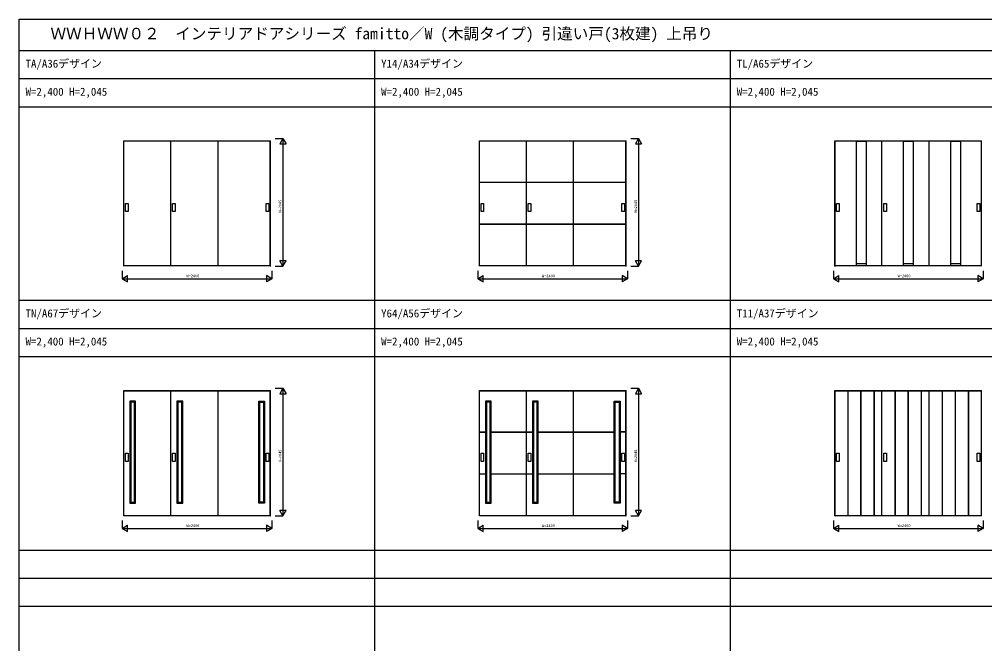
# Model space of a CAD drawing. Units: millimetres, scale not verified. Extents: x -14341 to 14340, y -10000 to 10000.
# Drawn here: x -14341 to 1135, y 0 to 10000 of the extents above; entities that cross this region are included whole.
import ezdxf
from ezdxf.enums import TextEntityAlignment as Align

# ---------------------------------------------------------------- set-up
doc = ezdxf.new("R2010")
doc.units = ezdxf.units.MM
doc.header["$LTSCALE"] = 50
for name, color, linetype in [('0-0_0', 7, 'Continuous'), ('0-1_YKK_A1', 4, 'Continuous'), ('0-4_YKK_F1', 7, 'Continuous'), ('0-5_YKK_N1', 2, 'Continuous')]:
    doc.layers.add(name, color=color, linetype=linetype)
doc.styles.add('ＭＳ ゴシック', font='')
doc.styles.get('ＭＳ ゴシック').set_extended_font_data('MS Gothic')

msp = doc.modelspace()

# ---------------------------------------------------------------- linework, layer by layer
at = {"layer": '0-1_YKK_A1'}
for p, q in [((-12666.1, 6045.75), (-12666.1, 8054.25)), ((-12666.1, 8054.25), (-10315.1, 8054.25)), ((-12663.6, 6045.75), (-12663.6, 8054.25)), ((-12663.6, 8051.75), (-10317.6, 8051.75)), ((-11911.6, 6054.75), (-11911.6, 8051.75)), ((-11154.6, 6054.75), (-11154.6, 8051.75)), ((-10317.6, 6045.75), (-10317.6, 8054.25)), ((-10315.1, 6045.75), (-10315.1, 8054.25)), ((-6966.1, 6045.75), (-6966.1, 8054.25)), ((-6966.1, 8054.25), (-4615.1, 8054.25)), ((-6963.6, 6045.75), (-6963.6, 8054.25)), ((-6963.6, 8051.75), (-4617.6, 8051.75)), ((-6211.6, 6054.75), (-6211.6, 8051.75)), ((-5454.6, 6054.75), (-5454.6, 8051.75)), ((-4617.6, 6045.75), (-4617.6, 8054.25)), ((-4615.1, 6045.75), (-4615.1, 8054.25)), ((-1266.1, 6045.75), (-1266.1, 8054.25)), ((-1266.1, 8054.25), (1084.9, 8054.25)), ((-1263.6, 6045.75), (-1263.6, 8054.25)), ((-1263.6, 8051.75), (1082.4, 8051.75)), ((-927.6, 8051.75), (-927.6, 6054.75)), ((-767.6, 8051.75), (-767.6, 6054.75)), ((-511.6, 6054.75), (-511.6, 8051.75)), ((-170.6, 8051.75), (-170.6, 6054.75)), ((-10.6, 8051.75), (-10.6, 6054.75)), ((245.4, 6054.75), (245.4, 8051.75)), ((586.4, 8051.75), (586.4, 6054.75)), ((746.4, 8051.75), (746.4, 6054.75)), ((1082.4, 6045.75), (1082.4, 8054.25)), ((1084.9, 6045.75), (1084.9, 8054.25)), ((-927.6, 8046.75), (-767.6, 8046.75)), ((-170.6, 8046.75), (-10.6, 8046.75)), ((586.4, 8046.75), (746.4, 8046.75)), ((-6963.6, 7392.45), (-4617.6, 7392.45)), ((-6963.6, 7389.45), (-4617.6, 7389.45)), ((-6963.6, 6722.05), (-4617.6, 6722.05)), ((-6963.6, 6719.05), (-4617.6, 6719.05)), ((-12666.1, 6045.75), (-12663.6, 6045.75)), ((-12663.6, 6054.75), (-10317.6, 6054.75)), ((-10317.6, 6045.75), (-10315.1, 6045.75)), ((-6966.1, 6045.75), (-6963.6, 6045.75)), ((-6963.6, 6054.75), (-4617.6, 6054.75)), ((-4617.6, 6045.75), (-4615.1, 6045.75)), ((-1266.1, 6045.75), (-1263.6, 6045.75)), ((-1263.6, 6054.75), (1082.4, 6054.75)), ((-927.6, 6090.75), (-767.6, 6090.75)), ((-170.6, 6090.75), (-10.6, 6090.75)), ((586.4, 6090.75), (746.4, 6090.75)), ((1082.4, 6045.75), (1084.9, 6045.75)), ((-12666.1, 2045.75), (-12666.1, 4054.25)), ((-12666.1, 4054.25), (-10315.1, 4054.25)), ((-12663.6, 2045.75), (-12663.6, 4054.25)), ((-12663.6, 4051.75), (-10317.6, 4051.75)), ((-11911.6, 2054.75), (-11911.6, 4051.75)), ((-11154.6, 2054.75), (-11154.6, 4051.75)), ((-10317.6, 2045.75), (-10317.6, 4054.25)), ((-10315.1, 2045.75), (-10315.1, 4054.25)), ((-6966.1, 2045.75), (-6966.1, 4054.25)), ((-6966.1, 4054.25), (-4615.1, 4054.25)), ((-6963.6, 2045.75), (-6963.6, 4054.25)), ((-6963.6, 4051.75), (-4617.6, 4051.75)), ((-6211.6, 2054.75), (-6211.6, 4051.75)), ((-5454.6, 2054.75), (-5454.6, 4051.75)), ((-4617.6, 2045.75), (-4617.6, 4054.25)), ((-4615.1, 2045.75), (-4615.1, 4054.25)), ((-1266.1, 2045.75), (-1266.1, 4054.25)), ((-1266.1, 4054.25), (1084.9, 4054.25)), ((-1263.6, 2045.75), (-1263.6, 4054.25)), ((-1263.6, 4051.75), (1082.4, 4051.75)), ((-1061.6, 4051.75), (-1061.6, 2054.75)), ((-1058.6, 4051.75), (-1058.6, 2054.75)), ((-849.1, 2054.75), (-849.1, 4051.75)), ((-846.1, 2054.75), (-846.1, 4051.75)), ((-636.6, 2054.75), (-636.6, 4051.75)), ((-633.6, 2054.75), (-633.6, 4051.75)), ((-511.6, 2054.75), (-511.6, 4051.75)), ((-304.6, 4051.75), (-304.6, 2054.75)), ((-301.6, 4051.75), (-301.6, 2054.75)), ((-92.1, 2054.75), (-92.1, 4051.75)), ((-89.1, 2054.75), (-89.1, 4051.75)), ((120.4, 2054.75), (120.4, 4051.75)), ((123.4, 2054.75), (123.4, 4051.75)), ((245.4, 2054.75), (245.4, 4051.75)), ((452.4, 4051.75), (452.4, 2054.75)), ((455.4, 4051.75), (455.4, 2054.75)), ((664.9, 2054.75), (664.9, 4051.75)), ((667.9, 2054.75), (667.9, 4051.75)), ((877.4, 2054.75), (877.4, 4051.75)), ((880.4, 2054.75), (880.4, 4051.75)), ((1082.4, 2045.75), (1082.4, 4054.25)), ((1084.9, 2045.75), (1084.9, 4054.25)), ((-12554.1, 3870.25), (-12570.1, 3886.25)), ((-12494.1, 3870.25), (-12478.1, 3886.25)), ((-11797.1, 3870.25), (-11813.1, 3886.25)), ((-11737.1, 3870.25), (-11721.1, 3886.25)), ((-10487.1, 3870.25), (-10503.1, 3886.25)), ((-10427.1, 3870.25), (-10411.1, 3886.25)), ((-6854.1, 3870.25), (-6870.1, 3886.25)), ((-6794.1, 3870.25), (-6778.1, 3886.25)), ((-6097.1, 3870.25), (-6113.1, 3886.25)), ((-6037.1, 3870.25), (-6021.1, 3886.25)), ((-4787.1, 3870.25), (-4803.1, 3886.25)), ((-4727.1, 3870.25), (-4711.1, 3886.25)), ((-6963.6, 3392.45), (-6870.1, 3392.45)), ((-6963.6, 3389.45), (-6870.1, 3389.45)), ((-6778.1, 3392.45), (-6113.1, 3392.45)), ((-6778.1, 3389.45), (-6113.1, 3389.45)), ((-6021.1, 3392.45), (-4803.1, 3392.45)), ((-6021.1, 3389.45), (-4803.1, 3389.45)), ((-4617.6, 3392.45), (-4711.1, 3392.45)), ((-4617.6, 3389.45), (-4711.1, 3389.45)), ((-6963.6, 2722.05), (-6870.1, 2722.05)), ((-6963.6, 2719.05), (-6870.1, 2719.05)), ((-6778.1, 2722.05), (-6113.1, 2722.05)), ((-6778.1, 2719.05), (-6113.1, 2719.05)), ((-6021.1, 2722.05), (-4803.1, 2722.05)), ((-6021.1, 2719.05), (-4803.1, 2719.05)), ((-4617.6, 2722.05), (-4711.1, 2722.05)), ((-4617.6, 2719.05), (-4711.1, 2719.05)), ((-12554.1, 2266.25), (-12570.1, 2250.25)), ((-12494.1, 2266.25), (-12478.1, 2250.25)), ((-11797.1, 2266.25), (-11813.1, 2250.25)), ((-11737.1, 2266.25), (-11721.1, 2250.25)), ((-10487.1, 2266.25), (-10503.1, 2250.25)), ((-10427.1, 2266.25), (-10411.1, 2250.25)), ((-6854.1, 2266.25), (-6870.1, 2250.25)), ((-6794.1, 2266.25), (-6778.1, 2250.25)), ((-6097.1, 2266.25), (-6113.1, 2250.25)), ((-6037.1, 2266.25), (-6021.1, 2250.25)), ((-4787.1, 2266.25), (-4803.1, 2250.25)), ((-4727.1, 2266.25), (-4711.1, 2250.25)), ((-12666.1, 2045.75), (-12663.6, 2045.75)), ((-12663.6, 2054.75), (-10317.6, 2054.75)), ((-10317.6, 2045.75), (-10315.1, 2045.75)), ((-6966.1, 2045.75), (-6963.6, 2045.75)), ((-6963.6, 2054.75), (-4617.6, 2054.75)), ((-4617.6, 2045.75), (-4615.1, 2045.75)), ((-1266.1, 2045.75), (-1263.6, 2045.75)), ((-1263.6, 2054.75), (1082.4, 2054.75)), ((1082.4, 2045.75), (1084.9, 2045.75))]:
    msp.add_line(p, q, dxfattribs=at)
for points in [[(-12639.6, 7049.75), (-12597.6, 7049.75), (-12597.6, 6919.75), (-12639.6, 6919.75)], [(-11882.6, 7049.75), (-11840.6, 7049.75), (-11840.6, 6919.75), (-11882.6, 6919.75)], [(-10383.6, 7049.75), (-10341.6, 7049.75), (-10341.6, 6919.75), (-10383.6, 6919.75)], [(-6939.6, 7049.75), (-6897.6, 7049.75), (-6897.6, 6919.75), (-6939.6, 6919.75)], [(-6182.6, 7049.75), (-6140.6, 7049.75), (-6140.6, 6919.75), (-6182.6, 6919.75)], [(-4683.6, 7049.75), (-4641.6, 7049.75), (-4641.6, 6919.75), (-4683.6, 6919.75)], [(-1239.6, 7049.75), (-1197.6, 7049.75), (-1197.6, 6919.75), (-1239.6, 6919.75)], [(-482.6, 7049.75), (-440.6, 7049.75), (-440.6, 6919.75), (-482.6, 6919.75)], [(1016.4, 7049.75), (1058.4, 7049.75), (1058.4, 6919.75), (1016.4, 6919.75)], [(-12570.1, 2250.25), (-12478.1, 2250.25), (-12478.1, 3886.25), (-12570.1, 3886.25)], [(-12554.1, 2266.25), (-12494.1, 2266.25), (-12494.1, 3870.25), (-12554.1, 3870.25)], [(-11813.1, 2250.25), (-11721.1, 2250.25), (-11721.1, 3886.25), (-11813.1, 3886.25)], [(-11797.1, 2266.25), (-11737.1, 2266.25), (-11737.1, 3870.25), (-11797.1, 3870.25)], [(-10411.1, 2250.25), (-10503.1, 2250.25), (-10503.1, 3886.25), (-10411.1, 3886.25)], [(-10427.1, 2266.25), (-10487.1, 2266.25), (-10487.1, 3870.25), (-10427.1, 3870.25)], [(-6870.1, 2250.25), (-6778.1, 2250.25), (-6778.1, 3886.25), (-6870.1, 3886.25)], [(-6854.1, 2266.25), (-6794.1, 2266.25), (-6794.1, 3870.25), (-6854.1, 3870.25)], [(-6113.1, 2250.25), (-6021.1, 2250.25), (-6021.1, 3886.25), (-6113.1, 3886.25)], [(-6097.1, 2266.25), (-6037.1, 2266.25), (-6037.1, 3870.25), (-6097.1, 3870.25)], [(-4711.1, 2250.25), (-4803.1, 2250.25), (-4803.1, 3886.25), (-4711.1, 3886.25)], [(-4727.1, 2266.25), (-4787.1, 2266.25), (-4787.1, 3870.25), (-4727.1, 3870.25)], [(-12639.6, 3049.75), (-12597.6, 3049.75), (-12597.6, 2919.75), (-12639.6, 2919.75)], [(-11882.6, 3049.75), (-11840.6, 3049.75), (-11840.6, 2919.75), (-11882.6, 2919.75)], [(-10383.6, 3049.75), (-10341.6, 3049.75), (-10341.6, 2919.75), (-10383.6, 2919.75)], [(-6939.6, 3049.75), (-6897.6, 3049.75), (-6897.6, 2919.75), (-6939.6, 2919.75)], [(-6182.6, 3049.75), (-6140.6, 3049.75), (-6140.6, 2919.75), (-6182.6, 2919.75)], [(-4683.6, 3049.75), (-4641.6, 3049.75), (-4641.6, 2919.75), (-4683.6, 2919.75)], [(-1239.6, 3049.75), (-1197.6, 3049.75), (-1197.6, 2919.75), (-1239.6, 2919.75)], [(-482.6, 3049.75), (-440.6, 3049.75), (-440.6, 2919.75), (-482.6, 2919.75)], [(1016.4, 3049.75), (1058.4, 3049.75), (1058.4, 2919.75), (1016.4, 2919.75)]]:
    msp.add_lwpolyline(points, close=True, dxfattribs=at)
at = {"layer": '0-4_YKK_F1'}
for p, q in [((-14340.6, 10000), (14340.42, 10000)), ((-14340.6, -10000), (-14340.6, 10000)), ((-14340.6, 9500), (14159.4, 9500)), ((-8640.6, -10000), (-8640.6, 9500)), ((-2940.6, -10000), (-2940.6, 9500)), ((-14340.6, 9050), (14159.4, 9050)), ((-14340.6, 8600), (14159.4, 8600)), ((-14340.6, 5500), (14159.4, 5500)), ((-14340.6, 5050), (14159.4, 5050)), ((-14340.6, 4600), (14159.4, 4600)), ((-14340.6, 1500), (14159.4, 1500)), ((-14340.6, 1050), (14159.4, 1050)), ((-14340.6, 600), (14159.4, 600))]:
    msp.add_line(p, q, dxfattribs=at)
at = {"layer": '0-5_YKK_N1'}
for p, q in [((-10240.1, 8090.75), (-10115.1, 8090.75)), ((-10115.1, 8090.75), (-10165.1, 8004.15)), ((-10115.1, 8090.75), (-10115.1, 6045.75)), ((-10115.1, 8090.75), (-10065.1, 8004.15)), ((-4540.1, 8090.75), (-4415.1, 8090.75)), ((-4415.1, 8090.75), (-4465.1, 8004.15)), ((-4415.1, 8090.75), (-4415.1, 6045.75)), ((-4415.1, 8090.75), (-4365.1, 8004.15)), ((-10165.1, 8004.15), (-10065.1, 8004.15)), ((-4465.1, 8004.15), (-4365.1, 8004.15)), ((-10240.1, 6045.75), (-10115.1, 6045.75)), ((-10115.1, 6045.75), (-10165.1, 6132.35)), ((-10065.1, 6132.35), (-10165.1, 6132.35)), ((-10115.1, 6045.75), (-10065.1, 6132.35)), ((-4540.1, 6045.75), (-4415.1, 6045.75)), ((-4415.1, 6045.75), (-4465.1, 6132.35)), ((-4365.1, 6132.35), (-4465.1, 6132.35)), ((-4415.1, 6045.75), (-4365.1, 6132.35)), ((-12690.6, 5970.75), (-12690.6, 5845.75)), ((-12690.6, 5845.75), (-12604, 5895.75)), ((-12604, 5795.75), (-12604, 5895.75)), ((-10290.6, 5845.75), (-10377.2, 5895.75)), ((-10377.2, 5895.75), (-10377.2, 5795.75)), ((-10290.6, 5970.75), (-10290.6, 5845.75)), ((-6990.6, 5970.75), (-6990.6, 5845.75)), ((-6990.6, 5845.75), (-6904, 5895.75)), ((-6904, 5795.75), (-6904, 5895.75)), ((-4590.6, 5845.75), (-4677.2, 5895.75)), ((-4677.2, 5895.75), (-4677.2, 5795.75)), ((-4590.6, 5970.75), (-4590.6, 5845.75)), ((-1290.6, 5970.75), (-1290.6, 5845.75)), ((-1290.6, 5845.75), (-1204, 5895.75)), ((-1204, 5795.75), (-1204, 5895.75)), ((1109.4, 5845.75), (1022.8, 5895.75)), ((1022.8, 5895.75), (1022.8, 5795.75)), ((1109.4, 5970.75), (1109.4, 5845.75)), ((-12690.6, 5845.75), (-10290.6, 5845.75)), ((-12690.6, 5845.75), (-12604, 5795.75)), ((-10290.6, 5845.75), (-10377.2, 5795.75)), ((-6990.6, 5845.75), (-4590.6, 5845.75)), ((-6990.6, 5845.75), (-6904, 5795.75)), ((-4590.6, 5845.75), (-4677.2, 5795.75)), ((-1290.6, 5845.75), (1109.4, 5845.75)), ((-1290.6, 5845.75), (-1204, 5795.75)), ((1109.4, 5845.75), (1022.8, 5795.75)), ((-10240.1, 4090.75), (-10115.1, 4090.75)), ((-10115.1, 4090.75), (-10165.1, 4004.15)), ((-10115.1, 4090.75), (-10115.1, 2045.75)), ((-10115.1, 4090.75), (-10065.1, 4004.15)), ((-4540.1, 4090.75), (-4415.1, 4090.75)), ((-4415.1, 4090.75), (-4465.1, 4004.15)), ((-4415.1, 4090.75), (-4415.1, 2045.75)), ((-4415.1, 4090.75), (-4365.1, 4004.15)), ((-10165.1, 4004.15), (-10065.1, 4004.15)), ((-4465.1, 4004.15), (-4365.1, 4004.15)), ((-10240.1, 2045.75), (-10115.1, 2045.75)), ((-10115.1, 2045.75), (-10165.1, 2132.35)), ((-10065.1, 2132.35), (-10165.1, 2132.35)), ((-10115.1, 2045.75), (-10065.1, 2132.35)), ((-4540.1, 2045.75), (-4415.1, 2045.75)), ((-4415.1, 2045.75), (-4465.1, 2132.35)), ((-4365.1, 2132.35), (-4465.1, 2132.35)), ((-4415.1, 2045.75), (-4365.1, 2132.35)), ((-12690.6, 1970.75), (-12690.6, 1845.75)), ((-12690.6, 1845.75), (-12604, 1895.75)), ((-12604, 1795.75), (-12604, 1895.75)), ((-10290.6, 1845.75), (-10377.2, 1895.75)), ((-10377.2, 1895.75), (-10377.2, 1795.75)), ((-10290.6, 1970.75), (-10290.6, 1845.75)), ((-6990.6, 1970.75), (-6990.6, 1845.75)), ((-6990.6, 1845.75), (-6904, 1895.75)), ((-6904, 1795.75), (-6904, 1895.75)), ((-4590.6, 1845.75), (-4677.2, 1895.75)), ((-4677.2, 1895.75), (-4677.2, 1795.75)), ((-4590.6, 1970.75), (-4590.6, 1845.75)), ((-1290.6, 1970.75), (-1290.6, 1845.75)), ((-1290.6, 1845.75), (-1204, 1895.75)), ((-1204, 1795.75), (-1204, 1895.75)), ((1109.4, 1845.75), (1022.8, 1895.75)), ((1022.8, 1895.75), (1022.8, 1795.75)), ((1109.4, 1970.75), (1109.4, 1845.75)), ((-12690.6, 1845.75), (-10290.6, 1845.75)), ((-12690.6, 1845.75), (-12604, 1795.75)), ((-10290.6, 1845.75), (-10377.2, 1795.75)), ((-6990.6, 1845.75), (-4590.6, 1845.75)), ((-6990.6, 1845.75), (-6904, 1795.75)), ((-4590.6, 1845.75), (-4677.2, 1795.75)), ((-1290.6, 1845.75), (1109.4, 1845.75)), ((-1290.6, 1845.75), (-1204, 1795.75)), ((1109.4, 1845.75), (1022.8, 1795.75))]:
    msp.add_line(p, q, dxfattribs=at)

# ---------------------------------------------------------------- texts
at = {"layer": '0-0_0', "style": 'ＭＳ ゴシック'}
for s, height, p in [('ＷＷＨＷＷ０２  インテリアドアシリーズ famitto／W (木調タイプ) 引違い戸(3枚建) 上吊り', 183.3, (-13840.6, 9625)), ('TA/A36デザイン', 128.3, (-14240.6, 9187.5)), ('Y14/A34デザイン', 128.3, (-8540.6, 9187.5)), ('TL/A65デザイン', 128.3, (-2840.6, 9187.5)), ('W=2,400 H=2,045', 128.3, (-14240.6, 8737.5)), ('W=2,400 H=2,045', 128.3, (-8540.6, 8737.5)), ('W=2,400 H=2,045', 128.3, (-2840.6, 8737.5)), ('TN/A67デザイン', 128.3, (-14240.6, 5187.5)), ('Y64/A56デザイン', 128.3, (-8540.6, 5187.5)), ('T11/A37デザイン', 128.3, (-2840.6, 5187.5)), ('W=2,400 H=2,045', 128.3, (-14240.6, 4737.5)), ('W=2,400 H=2,045', 128.3, (-8540.6, 4737.5)), ('W=2,400 H=2,045', 128.3, (-2840.6, 4737.5))]:
    msp.add_text(s, height=height, dxfattribs=at).set_placement(p, align=Align.BOTTOM_LEFT)
at = {"layer": '0-5_YKK_N1', "style": 'ＭＳ ゴシック'}
for p in [(-10125.1, 6903.25), (-4425.1, 6903.25), (-10125.1, 2903.25), (-4425.1, 2903.25)]:
    msp.add_text('H=2045', height=43.99, rotation=90, dxfattribs=at).set_placement(p, align=Align.BOTTOM_LEFT)
for p in [(-11660.6, 5855.75), (-5960.6, 5855.75), (-260.6, 5855.75), (-11660.6, 1855.75), (-5960.6, 1855.75), (-260.6, 1855.75)]:
    msp.add_text('W=2400', height=43.99, dxfattribs=at).set_placement(p, align=Align.BOTTOM_LEFT)

doc.saveas('drawing.dxf')
